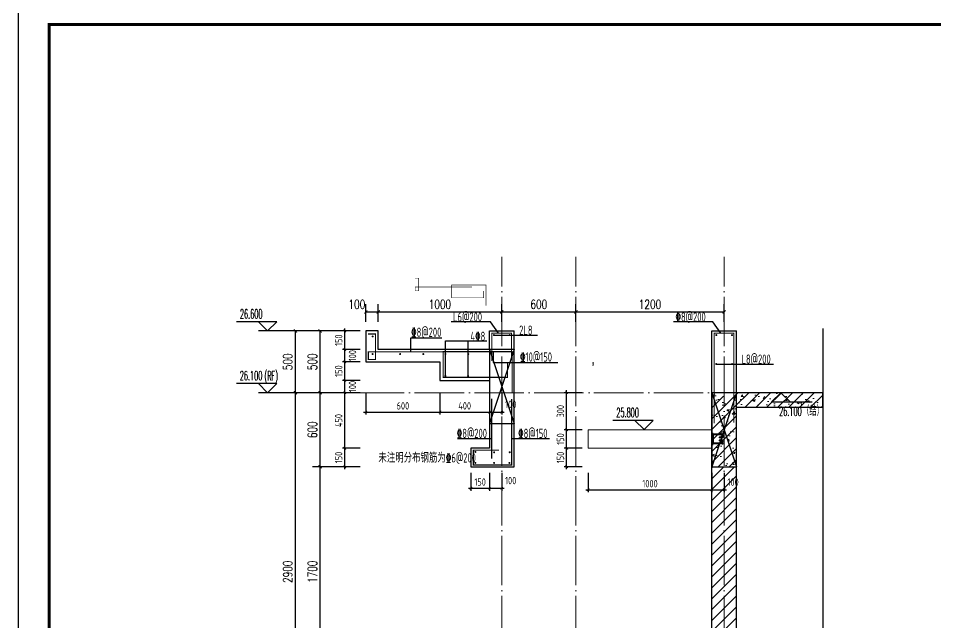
# Model space of a CAD drawing. Extents: x -1712635 to -854203, y -534641 to -21985.
# Drawn here: x -984327 to -976902, y -148353 to -143458 of the extents above; entities that cross this region are included whole.
import ezdxf

# ---------------------------------------------------------------- set-up
doc = ezdxf.new("R2010")
doc.units = 0
doc.header["$LTSCALE"] = 1000
doc.linetypes.add('DOTE', pattern=[2.42, 2, -0.2, 0.02, -0.2])
doc.layers.get('0').update_dxf_attribs({"linetype": 'CONTINUOUS'})
doc.layers.get('Defpoints').update_dxf_attribs({"linetype": 'CONTINUOUS'})
for name, color, linetype in [('DIM', 2, 'CONTINUOUS'), ('DIM_ELEV', 3, 'CONTINUOUS'), ('DIM_SYMB', 3, 'CONTINUOUS'), ('PUB_DIM', 3, 'CONTINUOUS'), ('PUB_TEXT', 2, 'CONTINUOUS'), ('REIN', 6, 'CONTINUOUS'), ('S-大样-砼线', 7, 'CONTINUOUS'), ('S-引出线', 40, 'CONTINUOUS'), ('TEXT', 2, 'CONTINUOUS'), ('WALL', 2, 'CONTINUOUS'), ('yichutu', 7, 'CONTINUOUS'), ('栏杆', 95, 'CONTINUOUS')]:
    doc.layers.add(name, color=color, linetype=linetype)
for name, color, linetype, lineweight in [('DOTE', 19, 'DOTE', 9), ('PUB_HATCH', 8, 'CONTINUOUS', 9), ('图框', 9, 'CONTINUOUS', 18), ('立面-普通轮廓', 7, 'CONTINUOUS', 18)]:
    doc.layers.add(name, color=color, linetype=linetype, lineweight=lineweight)
doc.layers.add('配箍校核', color=34, linetype='CONTINUOUS', plot=False)
doc.styles.add('_TCH_DIM', font='SIMPLEX.shx', dxfattribs={"width": 0.7, "bigfont": 'GBCBIG.shx'})
doc.styles.add('_TCH_DIM_T3', font='SIMPLEX', dxfattribs={"width": 0.705882, "bigfont": 'GBCBIG'})
doc.styles.add('DIM_FONT_T3', font='SIMPLEX', dxfattribs={"width": 0.705882, "bigfont": 'GBCBIG'})
doc.styles.add('TSSD_DIMENSION', font='Tssdeng.shx', dxfattribs={"width": 0.7, "bigfont": 'tssdchn.shx'})
doc.styles.add('TSSD_REIN', font='tssdeng.shx', dxfattribs={"width": 0.7, "height": 300, "bigfont": 'tssdchn.shx'})
doc.styles.add('w', font='tssdeng.shx', dxfattribs={"width": 0.8, "bigfont": 'tssdchn.shx'})
doc.dimstyles.new('_TCH_ARCH&&25', dxfattribs={"dimtxt": 74.375, "dimasz": 25, "dimexe": 62.5, "dimexo": 75, "dimgap": 25, "dimtad": 1, "dimdec": 0, "dimzin": 0, "dimdsep": 46, "dimtxsty": '_TCH_DIM_T3', "dimblk": 'ARCHTICK', "dimcen": 0.09, "dimclrt": 7, "dimazin": 0, "dimtfac": 1, "dimtdec": 0, "dimtix": 1, "dimtmove": 2, "dimatfit": 3, "dimldrblk": 'ARCHTICK', "dimfxl": 0, "dimtolj": 1, "dimtzin": 0, "dimarcsym": 0})
doc.dimstyles.new('TSSD_20_20', dxfattribs={"dimtxt": 60, "dimasz": 20, "dimexe": 20, "dimexo": 50, "dimgap": 20, "dimtad": 1, "dimdec": 0, "dimzin": 0, "dimdsep": 46, "dimtxsty": 'TSSD_DIMENSION', "dimblk": 'ARCHTICK', "dimblk1": 'ARCHTICK', "dimblk2": 'ARCHTICK', "dimcen": 0, "dimdle": 20, "dimclrt": 7, "dimadec": 0, "dimazin": 0, "dimtfac": 1, "dimtdec": 0, "dimtix": 1, "dimtmove": 2, "dimatfit": 3, "dimfxl": 0, "dimtolj": 1, "dimtzin": 0, "dimarcsym": 0})
pattern_1 = [(45, (-1569657.01, 4552.52), (-44.194174, 44.194174), []), (50, (-1569657.01, 4552.52), (179.315046, -15.688034), [18.75, -206.25]), (355, (-1569657.01, 4552.52), (-34.687833, 188.048033), [15, -165]), (100.4514, (-1569642.07, 4551.21), (144.627345, 172.359886), [15.93505, -175.28553]), (46.1842, (-1569657, 4602.52), (266.81026, -41.37975), [28.125, -309.375]), (96.6356, (-1569634.78, 4599.07), (233.66568, 243.52947), [23.90257, -262.92825]), (351.1842, (-1569657, 4602.52), (233.66549, 243.52965), [22.5, -247.5]), (21, (-1569632.01, 4590.02), (149.226763, -100.654723), [18.75, -206.25]), (326, (-1569632.01, 4590.02), (60.828833, 181.28751), [15, -165]), (71.4514, (-1569619.58, 4581.63), (210.055657, 80.632624), [15.93505, -175.28553]), (37.5, (-1569657.01, 4552.52), (3.039964, 83.2234635), [0, -163, 0, -167.5, 0, -165.625]), (7.5, (-1569657.01, 4552.52), (65.767384, 98.602928), [0, -95.5, 0, -159.25, 0, -63.125]), (327.5, (-1569712.76, 4552.52), (133.455609, -5.638718), [0, -62.5, 0, -195, 0, -258.75]), (317.5, (-1569737.76, 4552.52), (145.796542, 25.026246), [0, -81.25, 0, -129.5, 0, -183.75])]

# ---------------------------------------------------------------- blocks, each defined once
blk = doc.blocks.new('GFDDDDRG')
at = {"layer": '图框'}
blk.add_lwpolyline([(923310, -107437), (923310, -159999), (893610, -159999), (893610, -107437)], close=True, dxfattribs=at)
blk.add_lwpolyline([(923310, -107437), (923310, -159999), (893610, -159999), (893610, -107437)], close=True, dxfattribs=at)
at = {"layer": '图框', "const_width": 50}
blk.add_lwpolyline([(894110, -159499), (922810, -159499), (922810, -108687), (894110, -108687)], close=True, dxfattribs=at)
blk = doc.blocks.new('yct-1051-594-26275-14850-25-1002.0')
at = {"layer": 'yichutu', "color": 7}
blk.add_lwpolyline([(0, 0), (0, 14850), (26275, 14850), (26275, 0)], close=True, dxfattribs=at)
blk = doc.blocks.new('A$C657A2A31')
at = {"layer": '栏杆', "color": 5}
for p, q in [((0, 0), (6.4, 0)), ((0, -100.3), (0, 0)), ((6.4, 0), (6.4, -100.3)), ((84.4, -10), (12.4, -10)), ((12.4, -22.3), (12.4, -78)), ((77.4, -16.3), (18.4, -16.3)), ((59.6, -35.7), (59.6, -41.7)), ((80.4, -35.7), (59.6, -35.7)), ((87.4, -41.7), (59.6, -41.7)), ((59.6, -58.6), (59.6, -64.6)), ((87.4, -58.6), (59.6, -58.6)), ((80.4, -64.6), (59.6, -64.6)), ((83.4, -32.7), (83.4, -22.3)), ((83.4, -67.6), (83.4, -78)), ((90.4, -16), (90.4, -38.7)), ((90.4, -84.3), (90.4, -61.6)), ((6.4, -100.3), (0, -100.3)), ((84.4, -90.3), (12.4, -90.3)), ((77.4, -84), (18.4, -84))]:
    blk.add_line(p, q, dxfattribs=at)
for centre, radius, start, end in [((12.4, -16), 6, 90, 180), ((18.4, -22.3), 6, 90, 180), ((77.4, -22.3), 6, 0, 90), ((80.4, -32.7), 3, 270, 0), ((80.4, -67.6), 3, 0, 90), ((84.4, -16), 6, 0, 90), ((87.4, -38.7), 3, 270, 0), ((87.4, -61.6), 3, 0, 90), ((12.4, -84.3), 6, 180, 270), ((18.4, -78), 6, 180, 270), ((77.4, -78), 6, 270, 0), ((84.4, -84.3), 6, 270, 0)]:
    blk.add_arc(centre, radius, start, end, dxfattribs=at)
blk = doc.blocks.new('_ArchTick')
at = {"color": 0, "const_width": 0.35}
blk.add_lwpolyline([(-0.5, -0.5), (0.5, 0.5)], dxfattribs=at)
blk = doc.blocks.new('*D3139')
at = {"layer": 'Defpoints', "color": 0}
for p in [(-979713.7, -147090.5), (-978713.7, -147090.5), (-978713.7, -147276.7)]:
    blk.add_point(p, dxfattribs=at)
at = {"layer": 'DIM', "color": 0, "lineweight": -2}
for p, q in [((-979713.7, -147140.5), (-979713.7, -147296.7)), ((-978713.7, -147140.5), (-978713.7, -147296.7)), ((-979733.7, -147276.7), (-978693.7, -147276.7))]:
    blk.add_line(p, q, dxfattribs=at)
at = {"layer": 'DIM', "color": 0, "lineweight": -2, "xscale": 20, "yscale": 20, "zscale": 20}
for p, rotation in [((-979713.7, -147276.7), 180.0002551306389), ((-978713.7, -147276.7), 0.0002551306388949796)]:
    blk.add_blockref('_ArchTick', p, dxfattribs=dict(at, rotation=rotation))
at = {"layer": 'DIM', "color": 7, "insert": (-979213.7, -147226.7), "char_height": 60, "attachment_point": 5, "rotation": 0.00026, "style": 'TSSD_DIMENSION'}
blk.add_mtext('\\A1;1000', dxfattribs=at)
blk = doc.blocks.new('*D3140')
at = {"layer": 'Defpoints', "color": 0}
for p in [(-978713.7, -147090.5), (-978613.7, -147090.5), (-978613.7, -147276.7)]:
    blk.add_point(p, dxfattribs=at)
at = {"layer": 'DIM', "color": 0, "lineweight": -2}
for p, q in [((-978713.7, -147140.5), (-978713.7, -147296.7)), ((-978613.7, -147140.5), (-978613.7, -147296.7)), ((-978733.7, -147276.7), (-978593.7, -147276.7))]:
    blk.add_line(p, q, dxfattribs=at)
at = {"layer": 'DIM', "color": 0, "lineweight": -2, "xscale": 20, "yscale": 20, "zscale": 20}
for p, rotation in [((-978713.7, -147276.7), 180.0002551306441), ((-978613.7, -147276.7), 0.0002551306441492559)]:
    blk.add_blockref('_ArchTick', p, dxfattribs=dict(at, rotation=rotation))
at = {"layer": 'DIM', "color": 7, "insert": (-978541.3, -147214.5), "char_height": 60, "attachment_point": 5, "rotation": 0.00026, "style": 'TSSD_DIMENSION'}
blk.add_mtext('\\A1;100', dxfattribs=at)
blk = doc.blocks.new('*D3141')
at = {"layer": 'Defpoints', "color": 0}
for p in [(-979888.3, -146490.5), (-979713.7, -146490.5), (-979713.7, -146790.5)]:
    blk.add_point(p, dxfattribs=at)
at = {"layer": 'DIM', "color": 0, "lineweight": -2}
for p, q in [((-979763.7, -146490.5), (-979908.3, -146490.5)), ((-979888.3, -146810.5), (-979888.3, -146470.5)), ((-979763.7, -146790.5), (-979908.3, -146790.5))]:
    blk.add_line(p, q, dxfattribs=at)
at = {"layer": 'DIM', "color": 0, "lineweight": -2, "xscale": 20, "yscale": 20, "zscale": 20}
for p, rotation in [((-979888.3, -146490.5), 90), ((-979888.3, -146790.5), 270)]:
    blk.add_blockref('_ArchTick', p, dxfattribs=dict(at, rotation=rotation))
at = {"layer": 'DIM', "color": 7, "insert": (-979938.3, -146640.5), "char_height": 60, "attachment_point": 5, "rotation": 90, "style": 'TSSD_DIMENSION'}
blk.add_mtext('\\A1;300', dxfattribs=at)
blk = doc.blocks.new('*D3142')
at = {"layer": 'Defpoints', "color": 0}
for p in [(-979888.3, -146790.5), (-979713.7, -146790.5), (-979713.7, -146940.5)]:
    blk.add_point(p, dxfattribs=at)
at = {"layer": 'DIM', "color": 0, "lineweight": -2}
for p, q in [((-979763.7, -146790.5), (-979908.3, -146790.5)), ((-979888.3, -146960.5), (-979888.3, -146770.5)), ((-979763.7, -146940.5), (-979908.3, -146940.5))]:
    blk.add_line(p, q, dxfattribs=at)
at = {"layer": 'DIM', "color": 0, "lineweight": -2, "xscale": 20, "yscale": 20, "zscale": 20}
for p, rotation in [((-979888.3, -146790.5), 90), ((-979888.3, -146940.5), 270)]:
    blk.add_blockref('_ArchTick', p, dxfattribs=dict(at, rotation=rotation))
at = {"layer": 'DIM', "color": 7, "insert": (-979938.3, -146865.5), "char_height": 60, "attachment_point": 5, "rotation": 90, "style": 'TSSD_DIMENSION'}
blk.add_mtext('\\A1;150', dxfattribs=at)
blk = doc.blocks.new('*D3143')
at = {"layer": 'Defpoints', "color": 0}
for p in [(-979888.3, -146940.5), (-979713.7, -146940.5), (-979713.7, -147090.5)]:
    blk.add_point(p, dxfattribs=at)
at = {"layer": 'DIM', "color": 0, "lineweight": -2}
for p, q in [((-979763.7, -146940.5), (-979908.3, -146940.5)), ((-979888.3, -147110.5), (-979888.3, -146920.5)), ((-979763.7, -147090.5), (-979908.3, -147090.5))]:
    blk.add_line(p, q, dxfattribs=at)
at = {"layer": 'DIM', "color": 0, "lineweight": -2, "xscale": 20, "yscale": 20, "zscale": 20}
for p, rotation in [((-979888.3, -146940.5), 90), ((-979888.3, -147090.5), 270)]:
    blk.add_blockref('_ArchTick', p, dxfattribs=dict(at, rotation=rotation))
at = {"layer": 'DIM', "color": 7, "insert": (-979938.3, -147015.5), "char_height": 60, "attachment_point": 5, "rotation": 90, "style": 'TSSD_DIMENSION'}
blk.add_mtext('\\A1;150', dxfattribs=at)
blk = doc.blocks.new('*D3147')
at = {"layer": 'Defpoints', "color": 0}
for p in [(-980663.7, -147090.5), (-980513.7, -147090.5), (-980513.7, -147264.2)]:
    blk.add_point(p, dxfattribs=at)
at = {"layer": 'DIM', "color": 0, "lineweight": -2}
for p, q in [((-980663.7, -147140.5), (-980663.7, -147284.2)), ((-980513.7, -147140.5), (-980513.7, -147284.2)), ((-980683.7, -147264.2), (-980493.7, -147264.2))]:
    blk.add_line(p, q, dxfattribs=at)
at = {"layer": 'DIM', "color": 0, "lineweight": -2, "xscale": 20, "yscale": 20, "zscale": 20, "rotation": 180}
blk.add_blockref('_ArchTick', (-980663.7, -147264.2), dxfattribs=at)
at = {"layer": 'DIM', "color": 0, "lineweight": -2, "xscale": 20, "yscale": 20, "zscale": 20}
blk.add_blockref('_ArchTick', (-980513.7, -147264.2), dxfattribs=at)
at = {"layer": 'DIM', "color": 7, "insert": (-980588.7, -147214.2), "char_height": 60, "attachment_point": 5, "style": 'TSSD_DIMENSION'}
blk.add_mtext('\\A1;150', dxfattribs=at)
blk = doc.blocks.new('*D3148')
at = {"layer": 'Defpoints', "color": 0}
for p in [(-980513.7, -147090.5), (-980413.7, -147090.5), (-980413.7, -147264.2)]:
    blk.add_point(p, dxfattribs=at)
at = {"layer": 'DIM', "color": 0, "lineweight": -2}
for p, q in [((-980513.7, -147140.5), (-980513.7, -147284.2)), ((-980413.7, -147140.5), (-980413.7, -147284.2)), ((-980533.7, -147264.2), (-980393.7, -147264.2))]:
    blk.add_line(p, q, dxfattribs=at)
at = {"layer": 'DIM', "color": 0, "lineweight": -2, "xscale": 20, "yscale": 20, "zscale": 20, "rotation": 180}
blk.add_blockref('_ArchTick', (-980513.7, -147264.2), dxfattribs=at)
at = {"layer": 'DIM', "color": 0, "lineweight": -2, "xscale": 20, "yscale": 20, "zscale": 20}
blk.add_blockref('_ArchTick', (-980413.7, -147264.2), dxfattribs=at)
at = {"layer": 'DIM', "color": 7, "insert": (-980341.3, -147202), "char_height": 60, "attachment_point": 5, "style": 'TSSD_DIMENSION'}
blk.add_mtext('\\A1;100', dxfattribs=at)
blk = doc.blocks.new('*D3149')
at = {"layer": 'Defpoints', "color": 0}
for p in [(-981413.7, -145836.4), (-981513.7, -145990.5), (-981413.7, -145990.5)]:
    blk.add_point(p, dxfattribs=at)
at = {"layer": 'PUB_DIM', "color": 0, "lineweight": -2}
for p, q in [((-981513.7, -145915.5), (-981513.7, -145773.9)), ((-981413.7, -145915.5), (-981413.7, -145773.9)), ((-981513.7, -145836.4), (-981413.7, -145836.4))]:
    blk.add_line(p, q, dxfattribs=at)
at = {"layer": 'PUB_DIM', "color": 0, "lineweight": -2, "xscale": 25, "yscale": 25, "zscale": 25, "rotation": 180}
blk.add_blockref('_ArchTick', (-981513.7, -145836.4), dxfattribs=at)
at = {"layer": 'PUB_DIM', "color": 0, "lineweight": -2, "xscale": 25, "yscale": 25, "zscale": 25}
blk.add_blockref('_ArchTick', (-981413.7, -145836.4), dxfattribs=at)
at = {"layer": 'PUB_DIM', "color": 7, "insert": (-981586.1, -145774.2), "char_height": 74.38, "attachment_point": 5, "style": '_TCH_DIM_T3'}
blk.add_mtext('\\A1;100', dxfattribs=at)
blk = doc.blocks.new('*D3150')
at = {"layer": 'Defpoints', "color": 0}
for p in [(-980413.7, -145836.4), (-981413.7, -145990.5), (-980413.7, -145990.5)]:
    blk.add_point(p, dxfattribs=at)
at = {"layer": 'PUB_DIM', "color": 0, "lineweight": -2}
for p, q in [((-981413.7, -145915.5), (-981413.7, -145773.9)), ((-980413.7, -145915.5), (-980413.7, -145773.9)), ((-981413.7, -145836.4), (-980413.7, -145836.4))]:
    blk.add_line(p, q, dxfattribs=at)
at = {"layer": 'PUB_DIM', "color": 0, "lineweight": -2, "xscale": 25, "yscale": 25, "zscale": 25, "rotation": 180}
blk.add_blockref('_ArchTick', (-981413.7, -145836.4), dxfattribs=at)
at = {"layer": 'PUB_DIM', "color": 0, "lineweight": -2, "xscale": 25, "yscale": 25, "zscale": 25}
blk.add_blockref('_ArchTick', (-980413.7, -145836.4), dxfattribs=at)
at = {"layer": 'PUB_DIM', "color": 7, "insert": (-980913.7, -145774.2), "char_height": 74.38, "attachment_point": 5, "style": '_TCH_DIM_T3'}
blk.add_mtext('\\A1;1000', dxfattribs=at)
blk = doc.blocks.new('*D3151')
at = {"layer": 'Defpoints', "color": 0}
for p in [(-979813.7, -145836.4), (-980413.7, -145990.5), (-979813.7, -145990.5)]:
    blk.add_point(p, dxfattribs=at)
at = {"layer": 'PUB_DIM', "color": 0, "lineweight": -2}
for p, q in [((-980413.7, -145915.5), (-980413.7, -145773.9)), ((-979813.7, -145915.5), (-979813.7, -145773.9)), ((-980413.7, -145836.4), (-979813.7, -145836.4))]:
    blk.add_line(p, q, dxfattribs=at)
at = {"layer": 'PUB_DIM', "color": 0, "lineweight": -2, "xscale": 25, "yscale": 25, "zscale": 25, "rotation": 180}
blk.add_blockref('_ArchTick', (-980413.7, -145836.4), dxfattribs=at)
at = {"layer": 'PUB_DIM', "color": 0, "lineweight": -2, "xscale": 25, "yscale": 25, "zscale": 25}
blk.add_blockref('_ArchTick', (-979813.7, -145836.4), dxfattribs=at)
at = {"layer": 'PUB_DIM', "color": 7, "insert": (-980113.7, -145774.2), "char_height": 74.38, "attachment_point": 5, "style": '_TCH_DIM_T3'}
blk.add_mtext('\\A1;600', dxfattribs=at)
blk = doc.blocks.new('*D3152')
at = {"layer": 'Defpoints', "color": 0}
for p in [(-978613.7, -145836.4), (-979813.7, -145990.5), (-978613.7, -145990.5)]:
    blk.add_point(p, dxfattribs=at)
at = {"layer": 'PUB_DIM', "color": 0, "lineweight": -2}
for p, q in [((-979813.7, -145915.5), (-979813.7, -145773.9)), ((-978613.7, -145915.5), (-978613.7, -145773.9)), ((-979813.7, -145836.4), (-978613.7, -145836.4))]:
    blk.add_line(p, q, dxfattribs=at)
at = {"layer": 'PUB_DIM', "color": 0, "lineweight": -2, "xscale": 25, "yscale": 25, "zscale": 25, "rotation": 180}
blk.add_blockref('_ArchTick', (-979813.7, -145836.4), dxfattribs=at)
at = {"layer": 'PUB_DIM', "color": 0, "lineweight": -2, "xscale": 25, "yscale": 25, "zscale": 25}
blk.add_blockref('_ArchTick', (-978613.7, -145836.4), dxfattribs=at)
at = {"layer": 'PUB_DIM', "color": 7, "insert": (-979213.7, -145774.2), "char_height": 74.38, "attachment_point": 5, "style": '_TCH_DIM_T3'}
blk.add_mtext('\\A1;1200', dxfattribs=at)
blk = doc.blocks.new('*D3153')
at = {"layer": 'Defpoints', "color": 0}
for p in [(-981513.7, -146440.5), (-980913.7, -146440.5), (-980913.7, -146647)]:
    blk.add_point(p, dxfattribs=at)
at = {"layer": 'DIM', "color": 0, "lineweight": -2}
for p, q in [((-981513.7, -146490.5), (-981513.7, -146667)), ((-980913.7, -146490.5), (-980913.7, -146667)), ((-981533.7, -146647), (-980893.7, -146647))]:
    blk.add_line(p, q, dxfattribs=at)
at = {"layer": 'DIM', "color": 0, "lineweight": -2, "xscale": 20, "yscale": 20, "zscale": 20, "rotation": 180}
blk.add_blockref('_ArchTick', (-981513.7, -146647), dxfattribs=at)
at = {"layer": 'DIM', "color": 0, "lineweight": -2, "xscale": 20, "yscale": 20, "zscale": 20}
blk.add_blockref('_ArchTick', (-980913.7, -146647), dxfattribs=at)
at = {"layer": 'DIM', "color": 7, "insert": (-981213.7, -146597), "char_height": 60, "attachment_point": 5, "style": 'TSSD_DIMENSION'}
blk.add_mtext('\\A1;600', dxfattribs=at)
blk = doc.blocks.new('*D3154')
at = {"layer": 'Defpoints', "color": 0}
for p in [(-980913.7, -146440.5), (-980513.7, -146440.5), (-980513.7, -146647)]:
    blk.add_point(p, dxfattribs=at)
at = {"layer": 'DIM', "color": 0, "lineweight": -2}
for p, q in [((-980913.7, -146490.5), (-980913.7, -146667)), ((-980513.7, -146490.5), (-980513.7, -146667)), ((-980933.7, -146647), (-980493.7, -146647))]:
    blk.add_line(p, q, dxfattribs=at)
at = {"layer": 'DIM', "color": 0, "lineweight": -2, "xscale": 20, "yscale": 20, "zscale": 20, "rotation": 180}
blk.add_blockref('_ArchTick', (-980913.7, -146647), dxfattribs=at)
at = {"layer": 'DIM', "color": 0, "lineweight": -2, "xscale": 20, "yscale": 20, "zscale": 20}
blk.add_blockref('_ArchTick', (-980513.7, -146647), dxfattribs=at)
at = {"layer": 'DIM', "color": 7, "insert": (-980713.7, -146597), "char_height": 60, "attachment_point": 5, "style": 'TSSD_DIMENSION'}
blk.add_mtext('\\A1;400', dxfattribs=at)
blk = doc.blocks.new('*D3155')
at = {"layer": 'Defpoints', "color": 0}
for p in [(-980513.7, -146440.5), (-980413.7, -146440.5), (-980413.7, -146647)]:
    blk.add_point(p, dxfattribs=at)
at = {"layer": 'DIM', "color": 0, "lineweight": -2}
for p, q in [((-980513.7, -146490.5), (-980513.7, -146667)), ((-980413.7, -146490.5), (-980413.7, -146667)), ((-980533.7, -146647), (-980393.7, -146647))]:
    blk.add_line(p, q, dxfattribs=at)
at = {"layer": 'DIM', "color": 0, "lineweight": -2, "xscale": 20, "yscale": 20, "zscale": 20, "rotation": 180}
blk.add_blockref('_ArchTick', (-980513.7, -146647), dxfattribs=at)
at = {"layer": 'DIM', "color": 0, "lineweight": -2, "xscale": 20, "yscale": 20, "zscale": 20}
blk.add_blockref('_ArchTick', (-980413.7, -146647), dxfattribs=at)
at = {"layer": 'DIM', "color": 7, "insert": (-980341.3, -146584.8), "char_height": 60, "attachment_point": 5, "style": 'TSSD_DIMENSION'}
blk.add_mtext('\\A1;100', dxfattribs=at)
blk = doc.blocks.new('*D3270')
at = {"layer": 'Defpoints', "color": 0}
for p in [(-981683.9, -146240.5), (-981509.3, -146240.5), (-981509.3, -146390.5)]:
    blk.add_point(p, dxfattribs=at)
at = {"layer": 'DIM', "color": 0, "lineweight": -2}
for p, q in [((-981559.3, -146240.5), (-981703.9, -146240.5)), ((-981683.9, -146410.5), (-981683.9, -146220.5)), ((-981559.3, -146390.5), (-981703.9, -146390.5))]:
    blk.add_line(p, q, dxfattribs=at)
at = {"layer": 'DIM', "color": 0, "lineweight": -2, "xscale": 20, "yscale": 20, "zscale": 20}
for p, rotation in [((-981683.9, -146240.5), 90), ((-981683.9, -146390.5), 270)]:
    blk.add_blockref('_ArchTick', p, dxfattribs=dict(at, rotation=rotation))
at = {"layer": 'DIM', "color": 7, "insert": (-981733.9, -146315.5), "char_height": 60, "attachment_point": 5, "rotation": 90, "style": 'TSSD_DIMENSION'}
blk.add_mtext('\\A1;150', dxfattribs=at)
blk = doc.blocks.new('*D3271')
at = {"layer": 'Defpoints', "color": 0}
for p in [(-981683.9, -146390.5), (-981509.3, -146390.5), (-981509.3, -146490.5)]:
    blk.add_point(p, dxfattribs=at)
at = {"layer": 'DIM', "color": 0, "lineweight": -2}
for p, q in [((-981559.3, -146390.5), (-981703.9, -146390.5)), ((-981683.9, -146510.5), (-981683.9, -146370.5)), ((-981559.3, -146490.5), (-981703.9, -146490.5))]:
    blk.add_line(p, q, dxfattribs=at)
at = {"layer": 'DIM', "color": 0, "lineweight": -2, "xscale": 20, "yscale": 20, "zscale": 20}
for p, rotation in [((-981683.9, -146390.5), 90), ((-981683.9, -146490.5), 270)]:
    blk.add_blockref('_ArchTick', p, dxfattribs=dict(at, rotation=rotation))
at = {"layer": 'DIM', "color": 7, "insert": (-981621.9, -146440.5), "char_height": 60, "attachment_point": 5, "rotation": 90, "style": 'TSSD_DIMENSION'}
blk.add_mtext('\\A1;100', dxfattribs=at)
blk = doc.blocks.new('*D3272')
at = {"layer": 'Defpoints', "color": 0}
for p in [(-981683.9, -146490.5), (-981509.3, -146490.5), (-981509.3, -146940.5)]:
    blk.add_point(p, dxfattribs=at)
at = {"layer": 'DIM', "color": 0, "lineweight": -2}
for p, q in [((-981559.3, -146490.5), (-981703.9, -146490.5)), ((-981683.9, -146960.5), (-981683.9, -146470.5)), ((-981559.3, -146940.5), (-981703.9, -146940.5))]:
    blk.add_line(p, q, dxfattribs=at)
at = {"layer": 'DIM', "color": 0, "lineweight": -2, "xscale": 20, "yscale": 20, "zscale": 20}
for p, rotation in [((-981683.9, -146490.5), 90), ((-981683.9, -146940.5), 270)]:
    blk.add_blockref('_ArchTick', p, dxfattribs=dict(at, rotation=rotation))
at = {"layer": 'DIM', "color": 7, "insert": (-981733.9, -146715.5), "char_height": 60, "attachment_point": 5, "rotation": 90, "style": 'TSSD_DIMENSION'}
blk.add_mtext('\\A1;450', dxfattribs=at)
blk = doc.blocks.new('*D3273')
at = {"layer": 'Defpoints', "color": 0}
for p in [(-981683.9, -146940.5), (-981509.3, -146940.5), (-981509.3, -147090.5)]:
    blk.add_point(p, dxfattribs=at)
at = {"layer": 'DIM', "color": 0, "lineweight": -2}
for p, q in [((-981559.3, -146940.5), (-981703.9, -146940.5)), ((-981683.9, -147110.5), (-981683.9, -146920.5)), ((-981559.3, -147090.5), (-981703.9, -147090.5))]:
    blk.add_line(p, q, dxfattribs=at)
at = {"layer": 'DIM', "color": 0, "lineweight": -2, "xscale": 20, "yscale": 20, "zscale": 20}
for p, rotation in [((-981683.9, -146940.5), 90), ((-981683.9, -147090.5), 270)]:
    blk.add_blockref('_ArchTick', p, dxfattribs=dict(at, rotation=rotation))
at = {"layer": 'DIM', "color": 7, "insert": (-981733.9, -147015.5), "char_height": 60, "attachment_point": 5, "rotation": 90, "style": 'TSSD_DIMENSION'}
blk.add_mtext('\\A1;150', dxfattribs=at)
blk = doc.blocks.new('*D3290')
at = {"layer": 'Defpoints', "color": 0}
for p in [(-981883.9, -147090.5), (-981583.9, -147090.5), (-981583.9, -148790.5)]:
    blk.add_point(p, dxfattribs=at)
at = {"layer": 'PUB_DIM', "color": 0, "lineweight": -2}
for p, q in [((-981658.9, -147090.5), (-981946.4, -147090.5)), ((-981883.9, -148790.5), (-981883.9, -147090.5)), ((-981658.9, -148790.5), (-981946.4, -148790.5))]:
    blk.add_line(p, q, dxfattribs=at)
at = {"layer": 'PUB_DIM', "color": 0, "lineweight": -2, "xscale": 25, "yscale": 25, "zscale": 25}
for p, rotation in [((-981883.9, -147090.5), 90), ((-981883.9, -148790.5), 270)]:
    blk.add_blockref('_ArchTick', p, dxfattribs=dict(at, rotation=rotation))
at = {"layer": 'PUB_DIM', "color": 7, "insert": (-981946.1, -147940.5), "char_height": 74.38, "attachment_point": 5, "rotation": 90, "style": '_TCH_DIM_T3'}
blk.add_mtext('\\A1;1700', dxfattribs=at)
blk = doc.blocks.new('*D3291')
at = {"layer": 'Defpoints', "color": 0}
for p in [(-981883.9, -146490.5), (-981583.9, -146490.5), (-981583.9, -147090.5)]:
    blk.add_point(p, dxfattribs=at)
at = {"layer": 'PUB_DIM', "color": 0, "lineweight": -2}
for p, q in [((-981658.9, -146490.5), (-981946.4, -146490.5)), ((-981883.9, -147090.5), (-981883.9, -146490.5)), ((-981658.9, -147090.5), (-981946.4, -147090.5))]:
    blk.add_line(p, q, dxfattribs=at)
at = {"layer": 'PUB_DIM', "color": 0, "lineweight": -2, "xscale": 25, "yscale": 25, "zscale": 25}
for p, rotation in [((-981883.9, -146490.5), 90), ((-981883.9, -147090.5), 270)]:
    blk.add_blockref('_ArchTick', p, dxfattribs=dict(at, rotation=rotation))
at = {"layer": 'PUB_DIM', "color": 7, "insert": (-981946.1, -146790.5), "char_height": 74.38, "attachment_point": 5, "rotation": 90, "style": '_TCH_DIM_T3'}
blk.add_mtext('\\A1;600', dxfattribs=at)
blk = doc.blocks.new('*D3292')
at = {"layer": 'Defpoints', "color": 0}
for p in [(-981883.9, -145990.5), (-981583.9, -145990.5), (-981583.9, -146490.5)]:
    blk.add_point(p, dxfattribs=at)
at = {"layer": 'PUB_DIM', "color": 0, "lineweight": -2}
for p, q in [((-981658.9, -145990.5), (-981946.4, -145990.5)), ((-981883.9, -146490.5), (-981883.9, -145990.5)), ((-981658.9, -146490.5), (-981946.4, -146490.5))]:
    blk.add_line(p, q, dxfattribs=at)
at = {"layer": 'PUB_DIM', "color": 0, "lineweight": -2, "xscale": 25, "yscale": 25, "zscale": 25}
for p, rotation in [((-981883.9, -145990.5), 90), ((-981883.9, -146490.5), 270)]:
    blk.add_blockref('_ArchTick', p, dxfattribs=dict(at, rotation=rotation))
at = {"layer": 'PUB_DIM', "color": 7, "insert": (-981946.1, -146240.5), "char_height": 74.38, "attachment_point": 5, "rotation": 90, "style": '_TCH_DIM_T3'}
blk.add_mtext('\\A1;500', dxfattribs=at)
blk = doc.blocks.new('*D3297')
at = {"layer": 'Defpoints', "color": 0}
for p in [(-982083.9, -146490.5), (-981583.9, -146490.5), (-981583.9, -149390.5)]:
    blk.add_point(p, dxfattribs=at)
at = {"layer": 'PUB_DIM', "color": 0, "lineweight": -2}
for p, q in [((-981658.9, -146490.5), (-982146.4, -146490.5)), ((-982083.9, -149390.5), (-982083.9, -146490.5)), ((-981658.9, -149390.5), (-982146.4, -149390.5))]:
    blk.add_line(p, q, dxfattribs=at)
at = {"layer": 'PUB_DIM', "color": 0, "lineweight": -2, "xscale": 25, "yscale": 25, "zscale": 25}
for p, rotation in [((-982083.9, -146490.5), 90), ((-982083.9, -149390.5), 270)]:
    blk.add_blockref('_ArchTick', p, dxfattribs=dict(at, rotation=rotation))
at = {"layer": 'PUB_DIM', "color": 7, "insert": (-982146.1, -147940.5), "char_height": 74.38, "attachment_point": 5, "rotation": 90, "style": '_TCH_DIM_T3'}
blk.add_mtext('\\A1;2900', dxfattribs=at)
blk = doc.blocks.new('*D3298')
at = {"layer": 'Defpoints', "color": 0}
for p in [(-982083.9, -145990.5), (-981583.9, -145990.5), (-981583.9, -146490.5)]:
    blk.add_point(p, dxfattribs=at)
at = {"layer": 'PUB_DIM', "color": 0, "lineweight": -2}
for p, q in [((-981658.9, -145990.5), (-982146.4, -145990.5)), ((-982083.9, -146490.5), (-982083.9, -145990.5)), ((-981658.9, -146490.5), (-982146.4, -146490.5))]:
    blk.add_line(p, q, dxfattribs=at)
at = {"layer": 'PUB_DIM', "color": 0, "lineweight": -2, "xscale": 25, "yscale": 25, "zscale": 25}
for p, rotation in [((-982083.9, -145990.5), 90), ((-982083.9, -146490.5), 270)]:
    blk.add_blockref('_ArchTick', p, dxfattribs=dict(at, rotation=rotation))
at = {"layer": 'PUB_DIM', "color": 7, "insert": (-982146.1, -146240.5), "char_height": 74.38, "attachment_point": 5, "rotation": 90, "style": '_TCH_DIM_T3'}
blk.add_mtext('\\A1;500', dxfattribs=at)
blk = doc.blocks.new('A$C554E5645')
at = {"layer": 'REIN'}
for points in [[(382.1, 1518.4, 4.5, 4.5, 0), (412.4, 1518.4, 4.5, 4.5, 0), (412.4, 1415.2, 4.5, 4.5, 0), (383.2, 1415.2, 4.5, 4.5, 0), (383.2, 1446.3, 4.5, 4.5, 0), (843.2, 1446.3, 4.5, 4.5, 0)], [(2.2, 1065.9, 9, 9, 0), (62.7, 1065.9, 9, 9, 0), (62.7, 859.6, 9, 9, 0), (4.5, 859.6, 9, 9, 0), (4.5, 921.8, 9, 9, 0), (924.4, 921.8, 9, 9, 0)], [(1063.2, 125, 9, 9, 0), (854.1, 125, 9, 9, 0), (854.1, 4.5, 9, 9, 0), (1164.3, 4.5, 9, 9, 0), (1164.3, 539.4, 9, 9, 0)], [(1002.3, 542.3, 9, 9, 0), (1002.3, 57.2, 9, 9, 0)]]:
    blk.add_lwpolyline(points, format="xyseb", dxfattribs=at)
for points, const_width in [([(957.2, 1296.4), (957.2, 1462.6), (678, 1462.6), (678, 1358.4), (938.1, 1358.4), (938.1, 1414.8)], 4.5), ([(1168.1, 590.4), (1168.1, 922.8), (609.8, 922.8), (609.8, 714.5), (1130.1, 714.5), (1130.1, 827.2)], 9)]:
    blk.add_lwpolyline(points, dxfattribs=dict(at, const_width=const_width))
at = {"layer": 'REIN', "const_width": 8}
for points in [[(34.7, 1045.7, 1), (42.7, 1045.7, 1)], [(34.7, 903.2, 1), (42.7, 903.2, 1)], [(257.7, 903.2, 1), (265.7, 903.2, 1)], [(445.1, 903.2, 1), (453.1, 903.2, 1)], [(624.1, 903.2, 1), (632.1, 903.2, 1)], [(808.9, 903.2, 1), (816.9, 903.2, 1)], [(623.7, 725.8, 1), (631.7, 725.8, 1)], [(807.7, 725.8, 1), (815.7, 725.8, 1)], [(866.8, 110.6, 1), (874.8, 110.6, 1)], [(1018.7, 108, 1), (1026.7, 108, 1)], [(1144.8, 108, 1), (1152.8, 108, 1)], [(866.8, 21.8, 1), (874.8, 21.8, 1)], [(1018.7, 21.8, 1), (1026.7, 21.8, 1)], [(1142.4, 21.8, 1), (1150.4, 21.8, 1)]]:
    blk.add_lwpolyline(points, format="xyb", close=True, dxfattribs=at)
at = {"layer": 'S-大样-砼线'}
for p, q in [((984.3, 940.4), (1184.3, 340.3)), ((1184.3, 940.4), (984.3, 340.3))]:
    blk.add_line(p, q, dxfattribs=at)
blk.add_lwpolyline([(1184.3, 940.4), (984.3, 940.4), (984.3, 340.3), (1184.3, 340.3)], close=True, dxfattribs=at)
at = {"layer": 'S-引出线'}
for p, q in [((347.1, 921.8), (347.1, 1033.5)), ((347.1, 1033.5), (598.5, 1033.5)), ((627.7, 725.8), (627.7, 1010.5)), ((627.7, 1010.5), (963.3, 1010.5)), ((811.7, 725.8), (811.7, 1010.5)), ((726.4, 218.4), (1002.3, 218.4)), ((1164.3, 218.4), (1472, 218.4))]:
    blk.add_line(p, q, dxfattribs=at)
blk.add_lwpolyline([(1014.7, 922.8), (1014.7, 835), (1539.5, 835)], dxfattribs=at)
at = {"layer": 'TEXT', "style": 'TSSD_REIN', "width": 0.7}
for s, rotation, p in [('%%1328@200', 0, (350.3, 1042.7)), ('4%%1328', 0, (830.4, 1009.4)), ('%%13210@150', 360, (1231.6, 842)), ('%%1328@200', 0, (719.6, 223.6)), ('%%1328@150', 0, (1216.5, 223.6)), ('未注明分布钢筋为%%1326@200', 0, (85.6, 25))]:
    blk.add_text(s, height=75, rotation=rotation, dxfattribs=at).set_placement(p)
blk = doc.blocks.new('*D3299')
at = {"layer": 'Defpoints', "color": 0}
for p in [(-981683.9, -145990.5), (-981509.3, -145990.5), (-981509.3, -146140.5)]:
    blk.add_point(p, dxfattribs=at)
at = {"layer": 'DIM', "color": 0, "lineweight": -2}
for p, q in [((-981683.9, -146160.5), (-981683.9, -145970.5)), ((-981559.3, -145990.5), (-981703.9, -145990.5)), ((-981559.3, -146140.5), (-981703.9, -146140.5))]:
    blk.add_line(p, q, dxfattribs=at)
at = {"layer": 'DIM', "color": 0, "lineweight": -2, "xscale": 20, "yscale": 20, "zscale": 20}
for p, rotation in [((-981683.9, -145990.5), 90), ((-981683.9, -146140.5), 270)]:
    blk.add_blockref('_ArchTick', p, dxfattribs=dict(at, rotation=rotation))
at = {"layer": 'DIM', "color": 7, "insert": (-981733.9, -146065.5), "char_height": 60, "attachment_point": 5, "rotation": 90, "style": 'TSSD_DIMENSION'}
blk.add_mtext('\\A1;150', dxfattribs=at)
blk = doc.blocks.new('*D3300')
at = {"layer": 'Defpoints', "color": 0}
for p in [(-981683.9, -146140.5), (-981509.3, -146140.5), (-981509.3, -146240.5)]:
    blk.add_point(p, dxfattribs=at)
at = {"layer": 'DIM', "color": 0, "lineweight": -2}
for p, q in [((-981683.9, -146260.5), (-981683.9, -146120.5)), ((-981559.3, -146140.5), (-981703.9, -146140.5)), ((-981559.3, -146240.5), (-981703.9, -146240.5))]:
    blk.add_line(p, q, dxfattribs=at)
at = {"layer": 'DIM', "color": 0, "lineweight": -2, "xscale": 20, "yscale": 20, "zscale": 20}
for p, rotation in [((-981683.9, -146140.5), 90), ((-981683.9, -146240.5), 270)]:
    blk.add_blockref('_ArchTick', p, dxfattribs=dict(at, rotation=rotation))
at = {"layer": 'DIM', "color": 7, "insert": (-981621.9, -146190.5), "char_height": 60, "attachment_point": 5, "rotation": 90, "style": 'TSSD_DIMENSION'}
blk.add_mtext('\\A1;100', dxfattribs=at)
blk = doc.blocks.new('20210901.10180835')
at = {"layer": 'REIN', "const_width": 9}
blk.add_lwpolyline([(206279.2, -26244.2), (206279.2, -26020.2), (206439.1, -26020.2), (206439.1, -26238.3)], dxfattribs=at)
at = {"layer": 'REIN', "const_width": 8}
for points in [[(206292.7, -26035.3, 1), (206300.7, -26035.3, 1)], [(206420.2, -26035.3, 1), (206428.2, -26035.3, 1)]]:
    blk.add_lwpolyline(points, format="xyb", close=True, dxfattribs=at)
at = {"layer": 'S-引出线'}
for p, q in [((206269.7, -25928), (205949.6, -25928)), ((206333.9, -26020.2), (206269.7, -25928)), ((206296.7, -26035.3), (206648.4, -26035.3))]:
    blk.add_line(p, q, dxfattribs=at)
at = {"layer": 'TEXT', "style": 'w', "width": 0.7}
for s, p in [('L6@200', (205966.5, -25925.8)), ('2L8', (206501.2, -26032.9))]:
    blk.add_text(s, height=75, rotation=0, dxfattribs=at).set_placement(p)
blk = doc.blocks.new('20210901.12335537')
at = {"layer": 'REIN', "const_width": 9}
blk.add_lwpolyline([(206279.2, -26244.2), (206279.2, -25513.5), (206439.1, -25513.5), (206439.1, -26238.3)], dxfattribs=at)
at = {"layer": 'REIN', "const_width": 8}
for points in [[(206292.7, -25528.5, 1), (206300.7, -25528.5, 1)], [(206420.2, -25528.5, 1), (206428.2, -25528.5, 1)], [(206292.7, -25763, 1), (206300.7, -25763, 1)], [(206420.2, -25763, 1), (206428.2, -25763, 1)]]:
    blk.add_lwpolyline(points, format="xyb", close=True, dxfattribs=at)
at = {"layer": 'S-引出线'}
for p, q in [((206269.7, -25421.2), (205949.6, -25421.2)), ((206333.9, -25513.5), (206269.7, -25421.2)), ((206296.7, -25763), (206760.6, -25763))]:
    blk.add_line(p, q, dxfattribs=at)
at = {"layer": 'TEXT', "color": 1, "style": 'w', "width": 0.7}
blk.add_text('%%1328@200', height=75, rotation=0, dxfattribs=at).set_placement((205966.5, -25419))
at = {"layer": 'TEXT', "style": 'w', "width": 0.7}
blk.add_text('L8@200', height=75, rotation=0, dxfattribs=at).set_placement((206501.2, -25760.7))
blk = doc.blocks.new('20210901.12340986')
at = {"layer": 'S-大样-砼线'}
for p, q in [((205949.6, -25644.2), (206149.6, -26244.2)), ((206149.6, -25644.2), (205949.6, -26244.2))]:
    blk.add_line(p, q, dxfattribs=at)
blk.add_lwpolyline([(206149.6, -25644.2), (205949.6, -25644.2), (205949.6, -26244.2), (206149.6, -26244.2)], close=True, dxfattribs=at)
blk = doc.blocks.new('20210902.15310781')
at = {"layer": 'DOTE', "color": 1, "linetype": 'DOTE', "ltscale": 0.2}
for p, q in [((79213.2, -133245.9), (79213.2, -113645.9)), ((79813.2, -133245.9), (79813.2, -113645.9)), ((81013.2, -133245.9), (81013.2, -113645.9)), ((81811.7, -114745.9), (78043, -114745.9))]:
    blk.add_line(p, q, dxfattribs=at)

msp = doc.modelspace()

# ---------------------------------------------------------------- hatches: boundary and pattern name
at = {"layer": 'PUB_HATCH'}
h = msp.add_hatch(dxfattribs=at)
h.set_pattern_fill('钢筋混凝土', color=256, scale=25, style=0)
h.set_pattern_definition(pattern_1)
h.paths.add_polyline_path([(-978513.68, -147090.52), (-978513.68, -146610.52), (-978580.35, -146530.52), (-978713.68, -146490.52), (-978713.68, -147090.52)])
h = msp.add_hatch(dxfattribs=at)
h.set_pattern_fill('钢筋混凝土', color=256, scale=25, style=0)
h.set_pattern_definition(pattern_1)
h.paths.add_polyline_path([(-977815.15, -146490.52), (-978513.68, -146490.52), (-978580.35, -146530.52), (-978513.68, -146610.52), (-977815.15, -146610.52)])
h = msp.add_hatch(dxfattribs=at)
h.set_pattern_fill('普通砖', color=256, scale=25, style=0)
h.set_pattern_definition([(45, (-1569657.01, 4597.395), (-44.1941915, 44.1941915), [])])
h.paths.add_polyline_path([(-978513.68, -149225.52), (-978513.68, -147090.52), (-978713.68, -147090.52), (-978713.68, -149225.52)])

# ---------------------------------------------------------------- linework, layer by layer
at = {"layer": 'DIM_ELEV'}
for p, q in [((-982233.87, -145915.52), (-982561.87, -145915.52)), ((-982308.87, -145990.52), (-982383.87, -145915.52)), ((-982308.87, -145990.52), (-982233.87, -145915.52)), ((-981883.87, -145990.52), (-982383.87, -145990.52)), ((-982233.87, -146415.52), (-982561.87, -146415.52)), ((-982308.87, -146490.52), (-982383.87, -146415.52)), ((-982308.87, -146490.52), (-982233.87, -146415.52)), ((-981883.87, -146490.52), (-982383.87, -146490.52)), ((-979187.2, -146714.63), (-979515.2, -146714.63)), ((-979262.2, -146789.63), (-979337.2, -146714.63)), ((-979262.2, -146789.63), (-979187.2, -146714.63))]:
    msp.add_line(p, q, dxfattribs=at)
at = {"layer": 'DIM_ELEV', "color": 3}
for p, q in [((-978154.09, -146490.52), (-978229.09, -146565.52)), ((-978154.09, -146490.52), (-978079.09, -146565.52)), ((-978229.09, -146565.52), (-977901.09, -146565.52))]:
    msp.add_line(p, q, dxfattribs=at)
at = {"layer": 'DIM_SYMB'}
msp.add_lwpolyline([(-977815.15, -145970.52), (-977815.15, -155602.39), (-977762.65, -155621.5), (-977867.65, -155640.01), (-977815.15, -155658.64), (-977815.15, -165290.52)], dxfattribs=at)
at = {"layer": 'WALL'}
for p, q in [((-981413.68, -145990.52), (-981513.68, -145990.52)), ((-981513.68, -145990.52), (-981513.68, -146240.52)), ((-981413.68, -146140.52), (-981413.68, -145990.52)), ((-980513.68, -146140.52), (-980513.68, -145990.52)), ((-980513.68, -145990.52), (-980313.68, -145990.52)), ((-980313.68, -146140.52), (-980313.68, -145990.52)), ((-978713.68, -146490.52), (-978713.68, -145990.52)), ((-978713.68, -145990.52), (-978513.68, -145990.52)), ((-978513.68, -146490.52), (-978513.68, -145990.52)), ((-980313.68, -146140.52), (-981413.68, -146140.52)), ((-980313.68, -147090.52), (-980313.68, -146140.52)), ((-981513.68, -146240.52), (-980913.68, -146240.52)), ((-980913.68, -146240.52), (-980913.68, -146390.52)), ((-980913.68, -146390.52), (-980513.68, -146390.52)), ((-980513.68, -146390.52), (-980513.68, -146940.52)), ((-978713.68, -147090.52), (-978713.68, -146490.52)), ((-977815.15, -146490.52), (-978513.68, -146490.52)), ((-977815.15, -146610.52), (-977815.15, -146490.52)), ((-977815.15, -146610.52), (-978513.68, -146610.52)), ((-978513.68, -147090.52), (-978513.68, -146610.52)), ((-980513.68, -146940.52), (-980663.68, -146940.52)), ((-980663.68, -146940.52), (-980663.68, -147090.52)), ((-980663.68, -147090.52), (-980313.68, -147090.52)), ((-978713.68, -147090.52), (-978513.68, -147090.52)), ((-978713.68, -149225.52), (-978713.68, -147090.52)), ((-978513.68, -149225.52), (-978513.68, -147090.52))]:
    msp.add_line(p, q, dxfattribs=at)
at = {"layer": '立面-普通轮廓', "color": 4}
msp.add_lwpolyline([(-978713.68, -146790.52), (-979713.68, -146790.51), (-979713.68, -146940.52), (-978713.68, -146940.52)], dxfattribs=at)

# ---------------------------------------------------------------- block references
at = {"xscale": 0.5, "yscale": 0.5, "zscale": 0.5}
msp.add_blockref('GFDDDDRG', (-1431131.4, -89164.01), dxfattribs=at)
msp.add_blockref('A$C657A2A31', (-978713.68, -146815.37))
at = {"layer": 'DOTE'}
msp.add_blockref('20210902.15310781', (-1059626.86, -31744.62), dxfattribs=at)
at = {"layer": 'PUB_DIM'}
for name, p in [('20210901.12335537', (-1184973.93, -120495.4)), ('20210901.12340986', (-1184663.25, -120846.35))]:
    msp.add_blockref(name, p, dxfattribs=at)
at = {"layer": 'TEXT'}
msp.add_blockref('A$C554E5645', (-981497.94, -147080.87), dxfattribs=at)
at = {"layer": 'yichutu', "rotation": 270}
msp.add_blockref('yct-1051-594-26275-14850-25-1002.0', (-984326.51, -142882.49), dxfattribs=at)
at = {"layer": '配箍校核'}
msp.add_blockref('20210901.10180835', (-1186773.93, -119988.66), dxfattribs=at)

# ---------------------------------------------------------------- texts
at = {"layer": 'DIM_ELEV', "color": 7, "style": '_TCH_DIM'}
for s, height, width, p in [('26.100', 74.375, 0.494118, (-978168.64, -146678.04)), ('（结）', 84.397, 0.7, (-977983.14, -146678.04))]:
    msp.add_text(s, height=height, dxfattribs=dict(at, width=width)).set_placement(p)
at = {"layer": 'PUB_TEXT'}
for s, height, style, width, p in [('26.600', 74.375, '_TCH_DIM', 0.494118, (-982532.97, -145889.27)), (',', 74.38, 'DIM_FONT_T3', 0.49827, (-979682.44, -146251.17)), ('26.100', 74.375, '_TCH_DIM', 0.494118, (-982534.37, -146389.27)), ('(RF)', 74.375, '_TCH_DIM', 0.494118, (-982335.62, -146390.49)), ('25.800', 74.375, '_TCH_DIM', 0.494118, (-979486.3, -146688.38))]:
    msp.add_text(s, height=height, dxfattribs=dict(at, style=style, width=width)).set_placement(p)

# ---------------------------------------------------------------- dimensions: what is measured, and where the dimension line sits
at = {"layer": 'DIM'}
for p1, p2, distance, picture, middle in [((-981509.26, -146140.52), (-981509.26, -145990.52), 174.61, '*D3299', (-981733.87, -146065.52)), ((-981509.26, -146390.52), (-981509.26, -146240.52), 174.61, '*D3270', (-981733.87, -146315.52)), ((-981509.26, -146940.52), (-981509.26, -146490.52), 174.61, '*D3272', (-981733.87, -146715.52)), ((-981513.68, -146440.52), (-980913.68, -146440.52), -206.45, '*D3153', (-981213.68, -146596.97)), ((-980913.68, -146440.52), (-980513.68, -146440.52), -206.45, '*D3154', (-980713.68, -146596.97)), ((-979713.68, -146790.51), (-979713.68, -146490.52), 174.61, '*D3141', (-979938.29, -146640.51)), ((-979713.68, -146940.51), (-979713.68, -146790.51), 174.61, '*D3142', (-979938.29, -146865.51)), ((-981509.26, -147090.52), (-981509.26, -146940.52), 174.61, '*D3273', (-981733.87, -147015.52)), ((-979713.68, -147090.52), (-979713.68, -146940.51), 174.61, '*D3143', (-979938.29, -147015.51)), ((-980663.68, -147090.52), (-980513.68, -147090.52), -173.71, '*D3147', (-980588.68, -147214.23)), ((-979713.68, -147090.52), (-978713.68, -147090.52), -186.21, '*D3139', (-979213.68, -147226.73))]:
    dim = msp.add_aligned_dim(p1=p1, p2=p2, distance=distance, dimstyle='TSSD_20_20', dxfattribs=at)
    dim.commit()
    dim.dimension.update_dxf_attribs({"geometry": picture, "text_midpoint": middle})
for base, p1, p2, angle, picture, middle in [((-981683.87, -146140.52), (-981509.26, -146240.52), (-981509.26, -146140.52), 90, '*D3300', (-981621.89, -146190.52)), ((-981683.87, -146390.52), (-981509.26, -146490.52), (-981509.26, -146390.52), 90, '*D3271', (-981621.89, -146440.52)), ((-980413.68, -146646.97), (-980513.68, -146440.52), (-980413.68, -146440.52), 360, '*D3155', (-980341.26, -146584.78)), ((-980413.68, -147264.23), (-980513.68, -147090.52), (-980413.68, -147090.52), 360, '*D3148', (-980341.26, -147202.04)), ((-978613.68, -147276.73), (-978713.68, -147090.52), (-978613.68, -147090.52), 0.000255, '*D3140', (-978541.26, -147214.54))]:
    dim = msp.add_linear_dim(base=base, p1=p1, p2=p2, angle=angle, dimstyle='TSSD_20_20', dxfattribs=at)
    dim.commit()
    dim.dimension.update_dxf_attribs({"geometry": picture, "text_midpoint": middle, "dimtype": 161})
at = {"layer": 'PUB_DIM'}
dim = msp.add_linear_dim(base=(-981413.68, -145836.35), p1=(-981513.68, -145990.52), p2=(-981413.68, -145990.52), angle=360, dimstyle='_TCH_ARCH&&25', dxfattribs=at)
dim.commit()
dim.dimension.update_dxf_attribs({"geometry": '*D3149', "text_midpoint": (-981586.1, -145774.17), "dimtype": 161})
for p1, p2, distance, picture, middle in [((-981413.68, -145990.52), (-980413.68, -145990.52), 154.16, '*D3150', (-980913.68, -145774.17)), ((-980413.68, -145990.52), (-979813.68, -145990.52), 154.16, '*D3151', (-980113.68, -145774.17)), ((-979813.68, -145990.52), (-978613.68, -145990.52), 154.16, '*D3152', (-979213.68, -145774.17)), ((-981583.87, -146490.52), (-981583.87, -145990.52), 500, '*D3298', (-982146.06, -146240.52)), ((-981583.87, -146490.52), (-981583.87, -145990.52), 300, '*D3292', (-981946.06, -146240.52)), ((-981583.87, -149390.52), (-981583.87, -146490.52), 500, '*D3297', (-982146.06, -147940.52)), ((-981583.87, -147090.52), (-981583.87, -146490.52), 300, '*D3291', (-981946.06, -146790.52)), ((-981583.87, -148790.52), (-981583.87, -147090.52), 300, '*D3290', (-981946.06, -147940.52))]:
    dim = msp.add_aligned_dim(p1=p1, p2=p2, distance=distance, dimstyle='_TCH_ARCH&&25', dxfattribs=at)
    dim.commit()
    dim.dimension.update_dxf_attribs({"geometry": picture, "text_midpoint": middle})

doc.saveas('drawing.dxf')
